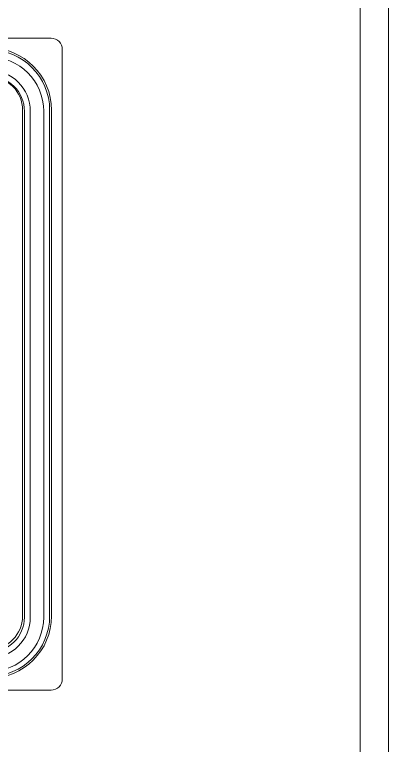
# Model space of a CAD drawing. Header units: millimetres. Extents: x 0 to 594, y 0 to 420.
# Drawn here: x 527.5 to 594, y 102.4 to 232.5 of the extents above; entities that cross this region are included whole.
import ezdxf

# ---------------------------------------------------------------- set-up
doc = ezdxf.new("R2010")
doc.units = ezdxf.units.MM
doc.layers.add('1', color=7, linetype='Continuous')
doc.layers.add('201', color=7, linetype='Continuous')

msp = doc.modelspace()

# ---------------------------------------------------------------- linework, layer by layer
at = {"layer": '1', "color": 7, "linetype": 'Continuous', "lineweight": 13}
for p, q in [((397.962, 228.263), (533.962, 228.263)), ((535.962, 114.263), (535.962, 226.263)), ((528.907, 215.463), (528.907, 125.463)), ((529.218, 125.263), (529.218, 215.263)), ((530.27, 215.263), (530.27, 125.263)), ((532.654, 125.263), (532.654, 215.263)), ((533.712, 125.463), (533.712, 215.463)), ((534.051, 125.463), (534.051, 215.463)), ((451.353, 112.263), (533.962, 112.263))]:
    msp.add_line(p, q, dxfattribs=at)
for centre, radius, start, end in [((533.962, 226.263), 2, 0, 90), ((522.962, 215.463), 11.088, 0, 90), ((522.962, 215.463), 10.75, 0, 90), ((522.962, 215.263), 9.692, 0, 90), ((522.962, 215.263), 7.308, 0, 90), ((522.962, 215.263), 6.256, 360, 90), ((522.962, 215.463), 5.945, 0, 90), ((522.962, 125.463), 11.088, 270, 0), ((522.962, 125.463), 5.945, 270, 360), ((522.962, 125.463), 10.75, 270, 0), ((522.962, 125.263), 7.308, 270, 0), ((522.962, 125.263), 6.256, 270, 360), ((522.962, 125.263), 9.692, 270, 0), ((533.962, 114.263), 2, 270, 0)]:
    msp.add_arc(centre, radius, start, end, dxfattribs=at)
at = {"layer": '201', "color": 7, "linetype": 'Continuous', "lineweight": 18}
for p, q in [((594, 0), (594, 420)), ((589, 5), (589, 415))]:
    msp.add_line(p, q, dxfattribs=at)

doc.saveas('drawing.dxf')
